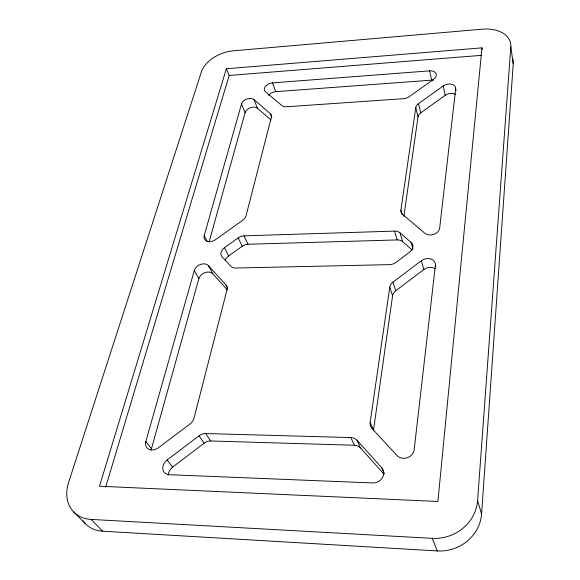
<?xml version="1.0" encoding="UTF-8"?>
<svg xmlns="http://www.w3.org/2000/svg" width="580" height="580" viewBox="0 0 580 580"><rect width="100%" height="100%" fill="white"/><g stroke="black" fill="none" stroke-linecap="round" stroke-linejoin="round"><path stroke-width="0.87" d="M82.86 520.622A38.418 29.884 -43.8 0 0 102.609 531.2L437.269 550.935A40.564 37.859 -17 0 0 481.581 513.967L513.22 63.822A30.247 19.981 -12.3 0 0 512.561 58.602M481.581 513.967L477.579 500.7L510.835 46.813A30.74 19.995 -12.5 0 0 482.306 29.167L233.058 50.837A28.065 17.588 -22.5 0 0 201.362 72.007L68.563 482.575A39.186 30.138 -43.2 0 0 91.147 519.419L102.609 531.2M481.973 47.85L437.907 501.468L99.492 486.228L226.367 68.744L481.973 47.85L482.248 49.481M435.384 265.306L414.185 449.609A9.816 8.729 -20.6 0 1 407.334 457.729A9.816 8.729 -20.6 0 1 397.003 455.554L372.026 428.468A9.577 8.309 -22.5 0 1 370.171 422.378L389.753 287.194A8.78 6.931 -17.2 0 1 392.972 282.156L421.341 260.732A8.736 6.808 -14.9 0 1 430.853 259.028A8.736 6.808 -14.9 0 1 435.384 265.306L435.812 266.909M455.684 88.834L439.669 228.092A8.519 6.452 -14.5 0 1 433.76 234.378A8.519 6.452 -14.5 0 1 424.792 233.218L402.658 214.506A8.33 6.191 -15.8 0 1 400.925 210.083L415.773 107.604A7.736 5.278 -14.8 0 1 418.528 103.624L443.236 85.992A7.714 5.191 -13.7 0 1 451.602 84.252A7.714 5.191 -13.7 0 1 455.684 88.834L456.025 90.531M373.426 430.947A9.469 8.265 -22.6 0 1 373.491 430.208L392.587 295.786A8.685 6.909 -17.1 0 1 395.763 290.776L423.821 269.512A8.642 6.786 -14.8 0 1 435.297 268.873M403.883 216.296L418.021 116.797L415.773 107.604M151.199 450.145A9.258 7.301 -39.4 0 1 151.467 448.732L198.853 278.654A8.105 5.96 -28.4 0 1 205.095 272.586A8.105 5.96 -28.4 0 1 212.824 273.818L227.309 289.84M209.025 242.172L245.108 112.665A7.127 4.683 -22.3 0 1 250.517 107.706A7.127 4.683 -22.3 0 1 257.484 108.3L271.034 120.009M225.99 284.99A8.352 6.228 -28.3 0 1 227.026 289.724L193.981 418.296A9.215 7.279 -36.4 0 1 190.059 423.936L158.412 447.745A9.36 7.33 -39.1 0 1 148.843 449.246A9.36 7.33 -39.1 0 1 145.841 441.482L194.3 270.498A8.185 5.967 -28.3 0 1 200.615 264.393A8.185 5.967 -28.3 0 1 208.401 265.611L225.99 284.99L227.57 287.963M270.309 113.615A7.322 4.857 -21.9 0 1 271.382 117.182L246.014 215.883A7.895 5.626 -25 0 1 242.723 220.291L215.535 239.634A7.968 5.691 -26.7 0 1 207.118 241.244A7.968 5.691 -26.7 0 1 204.189 235.618L241.49 104.016A7.192 4.683 -22.3 0 1 246.95 99.028A7.192 4.683 -22.3 0 1 253.975 99.6L270.309 113.615L271.875 117.588M105.64 487.243L229.173 75.451L226.367 68.744M168.301 475.034A9.469 7.62 -40.6 0 1 172.615 467.132L204.145 443.178A9.309 7.569 -37.6 0 1 210.685 440.967L354.423 445.266A9.556 8.381 -27.6 0 1 360.55 447.97L383.793 473.918M381.684 467.697A9.903 8.86 -26.6 0 1 382.452 477.688A9.903 8.86 -26.6 0 1 372.751 482.959L169.302 474.708A9.57 7.656 -40.3 0 1 162.813 469.147A9.57 7.656 -40.3 0 1 167.12 459.954L199.049 435.79A9.418 7.605 -37.3 0 1 205.661 433.55L350.864 437.574A9.664 8.424 -27.4 0 1 357.048 440.285L381.684 467.697L384.322 473.737M418.021 116.797A7.663 5.271 -14.7 0 1 420.739 112.832L445.208 95.301A7.641 5.184 -13.6 0 1 455.786 94.569M225.308 260.543A8.033 5.902 -26.6 0 1 228.665 255.998L242.251 246.246A7.997 5.872 -25.6 0 1 247.979 244.26L397.17 239.931A8.366 6.394 -16.9 0 1 402.658 241.679L412.351 250.132M411.097 242.433A8.548 6.547 -16.3 0 1 409.821 251.959L395.785 262.493A8.569 6.605 -17.4 0 1 389.557 264.632L235.763 268.018A8.193 6.039 -26.4 0 1 230.847 266.213L222.031 256.744A8.113 5.916 -26.5 0 1 224.438 247.689L238.177 237.865A8.076 5.88 -25.6 0 1 243.963 235.857L394.494 231.115A8.454 6.416 -17 0 1 400.026 232.856L411.097 242.433L412.946 248.849M229.173 75.451L481.407 55.354M272.462 82.882L429.599 70.869A7.562 5.017 -14.6 0 1 435.993 73.544A7.562 5.017 -14.6 0 1 433.63 79.322L409.081 96.751A7.584 5.097 -15.7 0 1 403.593 98.68L286.455 106.778A7.279 4.8 -20.7 0 1 281.945 105.596L265.437 91.763A7.148 4.625 -21.2 0 1 265.437 86.434A7.148 4.625 -21.2 0 1 272.462 82.882L275.783 91.654L431.665 80.149A7.489 5.017 -14.5 0 1 433.528 80.185M91.147 519.419L432.216 538.349A41.463 38.338 -17.5 0 0 477.579 500.7M73.653 511.872L85.354 523.682M145.841 441.482L151.467 448.732M167.12 459.954L172.615 467.132M199.049 435.79L204.145 443.178M205.661 433.55L210.685 440.967M194.3 270.498L198.853 278.654M208.401 265.611L212.824 273.818M204.189 235.618L207.35 241.65M224.438 247.689L228.665 255.998M238.177 237.865L242.251 246.246M243.963 235.857L247.979 244.26M350.864 437.574L354.423 445.266M357.048 440.285L360.55 447.97M370.171 422.378L373.491 430.208M241.49 104.016L245.108 112.665M253.975 99.6L257.484 108.3M432.216 538.349L437.269 550.935M389.753 287.194L392.587 295.786M392.972 282.156L395.763 290.776M394.494 231.115L397.17 239.931M400.026 232.856L402.658 241.679M400.925 210.083L402.099 214.129M421.341 260.732L423.821 269.512M418.528 103.624L420.739 112.832M429.599 70.869L431.665 80.149M443.236 85.992L445.208 95.301M510.835 46.813L513.22 63.822M268.671 95.381A7.09 4.625 -21.2 0 1 275.783 91.654"/></g></svg>
